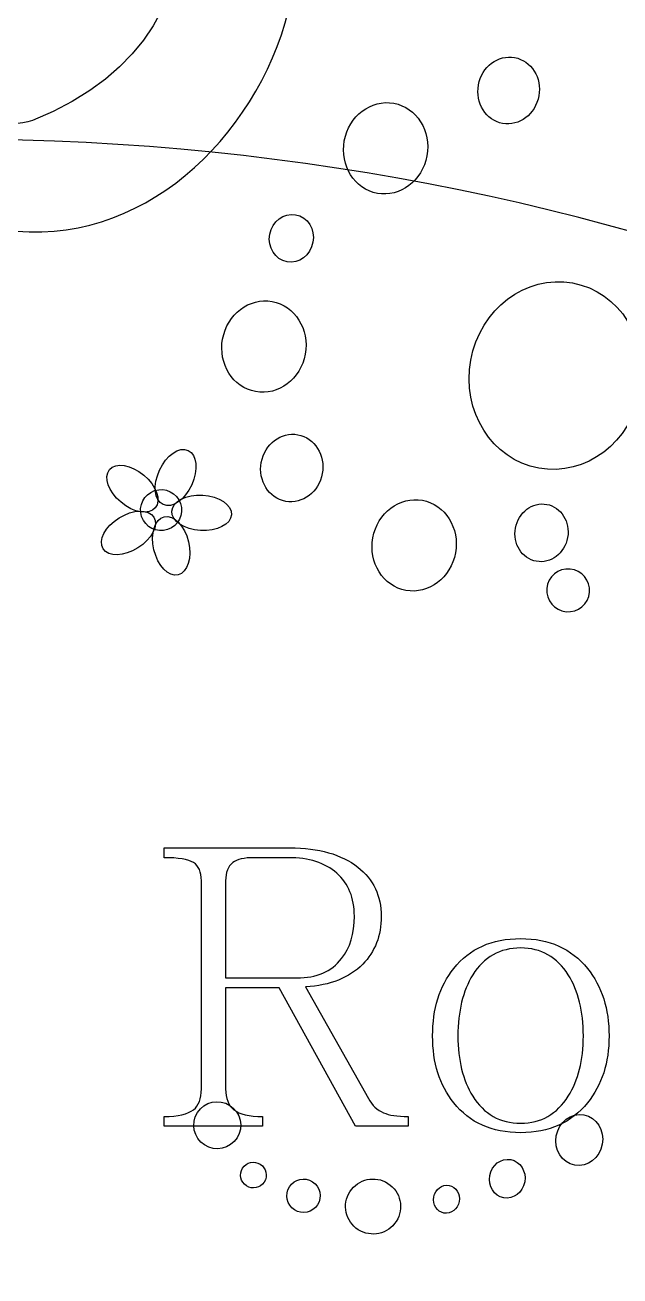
# Model space of a CAD drawing. Header units: millimetres. Extents: x -96 to 58, y -5 to 152.
# Drawn here: x -17.49 to -4.22, y 103.33 to 131.24 of the extents above; entities that cross this region are included whole.
import ezdxf

# ---------------------------------------------------------------- set-up
doc = ezdxf.new("R2010")
doc.units = ezdxf.units.MM
doc.header["$MEASUREMENT"] = 0
doc.layers.add('Capa 1', color=7, linetype='Continuous')

msp = doc.modelspace()

# ---------------------------------------------------------------- linework, layer by layer
at = {"layer": 'Capa 1'}
for points, knots in [([(-19.319, 131.2767), (-20.9753, 130.2191), (-18.4006, 128.6841), (-17.3251, 129.1105), (-17.3251, 129.1105), (-7.0658, 133.178), (-22.948, 151.759), (-31.9183, 135.1427), (-31.9183, 135.1427), (-29.6164, 140.9053), (-22.9368, 144.7434), (-16.9387, 141.5833), (-16.9387, 141.5833), (-13.1357, 139.5807), (-10.5182, 135.5953), (-11.6881, 131.2831), (-11.6881, 131.2831), (-12.5421, 128.4589), (-15.1612, 126.1078), (-18.2573, 126.7159), (-18.2573, 126.7159), (-19.7211, 127.0518), (-21.1487, 128.2035), (-21.0523, 129.8352), (-21.0523, 129.8352), (-20.9669, 130.7028), (-20.2123, 131.3346), (-19.319, 131.2767)], [0, 0, 0, 0, 0.125, 0.125, 0.125, 0.125, 0.25, 0.25, 0.25, 0.25, 0.375, 0.375, 0.375, 0.375, 0.5, 0.5, 0.5, 0.5, 0.625, 0.625, 0.625, 0.625, 0.75, 0.75, 0.75, 0.75, 1, 1, 1, 1]), ([(-7.3787, 129.9002), (-7.4533, 129.4948), (-7.212, 129.1105), (-6.8405, 129.0424), (-6.8405, 129.0424), (-6.469, 128.9749), (-6.1073, 129.2485), (-6.0335, 129.6541), (-6.0335, 129.6541), (-5.9593, 130.0599), (-6.2003, 130.4435), (-6.5718, 130.5117), (-6.5718, 130.5117), (-6.9433, 130.5796), (-7.3048, 130.3057), (-7.3787, 129.9002)], [0, 0, 0, 0, 0.2, 0.2, 0.2, 0.2, 0.4, 0.4, 0.4, 0.4, 0.6, 0.6, 0.6, 0.6, 1, 1, 1, 1]), ([(-10.3716, 128.6562), (-10.4732, 128.1009), (-10.1433, 127.5751), (-9.635, 127.4822), (-9.635, 127.4822), (-9.1261, 127.3893), (-8.6316, 127.7639), (-8.5303, 128.3191), (-8.5303, 128.3191), (-8.4286, 128.8744), (-8.7586, 129.3998), (-9.2669, 129.4926), (-9.2669, 129.4926), (-9.7757, 129.586), (-10.27, 129.2112), (-10.3716, 128.6562)], [0, 0, 0, 0, 0.2, 0.2, 0.2, 0.2, 0.4, 0.4, 0.4, 0.4, 0.6, 0.6, 0.6, 0.6, 1, 1, 1, 1]), ([(-12.035, 126.568), (-12.0882, 126.2773), (-11.9154, 126.0018), (-11.6493, 125.9532), (-11.6493, 125.9532), (-11.383, 125.9048), (-11.124, 126.1007), (-11.0708, 126.3915), (-11.0708, 126.3915), (-11.0178, 126.6821), (-11.1907, 126.9573), (-11.4569, 127.006), (-11.4569, 127.006), (-11.7233, 127.055), (-11.982, 126.8585), (-12.035, 126.568)], [0, 0, 0, 0, 0.2, 0.2, 0.2, 0.2, 0.4, 0.4, 0.4, 0.4, 0.6, 0.6, 0.6, 0.6, 1, 1, 1, 1]), ([(-7.5494, 123.7631), (-7.758, 122.6223), (-7.0801, 121.542), (-6.0352, 121.3508), (-6.0352, 121.3508), (-4.99, 121.1598), (-3.9731, 121.9298), (-3.7645, 123.0708), (-3.7645, 123.0708), (-3.5558, 124.212), (-4.2344, 125.2921), (-5.279, 125.4833), (-5.279, 125.4833), (-6.3242, 125.6744), (-7.3411, 124.9039), (-7.5494, 123.7631)], [0, 0, 0, 0, 0.2, 0.2, 0.2, 0.2, 0.4, 0.4, 0.4, 0.4, 0.6, 0.6, 0.6, 0.6, 1, 1, 1, 1]), ([(-13.0862, 124.2326), (-13.1878, 123.6774), (-12.8576, 123.1519), (-12.3495, 123.0588), (-12.3495, 123.0588), (-11.841, 122.966), (-11.3462, 123.3407), (-11.2445, 123.8959), (-11.2445, 123.8959), (-11.1432, 124.4511), (-11.4729, 124.9764), (-11.9818, 125.0694), (-11.9818, 125.0694), (-12.4898, 125.1625), (-12.9849, 124.7876), (-13.0862, 124.2326)], [0, 0, 0, 0, 0.2, 0.2, 0.2, 0.2, 0.4, 0.4, 0.4, 0.4, 0.6, 0.6, 0.6, 0.6, 1, 1, 1, 1]), ([(-12.2242, 121.4791), (-12.2994, 121.0685), (-12.0556, 120.6799), (-11.6796, 120.611), (-11.6796, 120.611), (-11.3035, 120.5424), (-10.9378, 120.8196), (-10.8627, 121.2297), (-10.8627, 121.2297), (-10.7878, 121.6402), (-11.0316, 122.0288), (-11.4077, 122.0978), (-11.4077, 122.0978), (-11.7834, 122.1667), (-12.1495, 121.8891), (-12.2242, 121.4791)], [0, 0, 0, 0, 0.2, 0.2, 0.2, 0.2, 0.4, 0.4, 0.4, 0.4, 0.6, 0.6, 0.6, 0.6, 1, 1, 1, 1]), ([(-13.8578, 121.7487), (-14.0561, 121.8394), (-14.3412, 121.6418), (-14.4943, 121.3078), (-14.4943, 121.3078), (-14.6468, 120.9735), (-14.6102, 120.6287), (-14.4116, 120.538), (-14.4116, 120.538), (-14.2132, 120.4472), (-13.9282, 120.6445), (-13.7751, 120.979), (-13.7751, 120.979), (-13.6223, 121.3132), (-13.6592, 121.6579), (-13.8578, 121.7487)], [0, 0, 0, 0, 0.2, 0.2, 0.2, 0.2, 0.4, 0.4, 0.4, 0.4, 0.6, 0.6, 0.6, 0.6, 1, 1, 1, 1]), ([(-15.6099, 121.3199), (-15.7495, 121.1522), (-15.6345, 120.8254), (-15.352, 120.5898), (-15.352, 120.5898), (-15.0701, 120.3541), (-14.7279, 120.2987), (-14.5876, 120.4665), (-14.5876, 120.4665), (-14.448, 120.6339), (-14.5633, 120.9607), (-14.8455, 121.1965), (-14.8455, 121.1965), (-15.1277, 121.4322), (-15.4697, 121.4873), (-15.6099, 121.3199)], [0, 0, 0, 0, 0.2, 0.2, 0.2, 0.2, 0.4, 0.4, 0.4, 0.4, 0.6, 0.6, 0.6, 0.6, 1, 1, 1, 1]), ([(-14.313, 119.9821), (-14.0736, 120.0622), (-13.9443, 120.3213), (-14.0247, 120.5609), (-14.0247, 120.5609), (-14.1045, 120.8006), (-14.3635, 120.9301), (-14.6031, 120.85), (-14.6031, 120.85), (-14.8428, 120.7699), (-14.9723, 120.5105), (-14.8924, 120.2707), (-14.8924, 120.2707), (-14.8122, 120.0313), (-14.5529, 119.9018), (-14.313, 119.9821)], [0, 0, 0, 0, 0.2, 0.2, 0.2, 0.2, 0.4, 0.4, 0.4, 0.4, 0.6, 0.6, 0.6, 0.6, 1, 1, 1, 1]), ([(-12.8896, 120.3138), (-12.8767, 120.5315), (-13.1641, 120.726), (-13.531, 120.7475), (-13.531, 120.7475), (-13.8979, 120.7693), (-14.2058, 120.6102), (-14.2187, 120.3923), (-14.2187, 120.3923), (-14.2316, 120.1743), (-13.9443, 119.9799), (-13.5776, 119.9585), (-13.5776, 119.9585), (-13.2107, 119.9368), (-12.9025, 120.0958), (-12.8896, 120.3138)], [0, 0, 0, 0, 0.2, 0.2, 0.2, 0.2, 0.4, 0.4, 0.4, 0.4, 0.6, 0.6, 0.6, 0.6, 1, 1, 1, 1]), ([(-9.7343, 119.7971), (-9.8361, 119.2423), (-9.5059, 118.7163), (-8.9973, 118.6234), (-8.9973, 118.6234), (-8.489, 118.5305), (-7.9945, 118.9053), (-7.8929, 119.4605), (-7.8929, 119.4605), (-7.7915, 120.0156), (-8.1215, 120.5409), (-8.6299, 120.6342), (-8.6299, 120.6342), (-9.1381, 120.727), (-9.633, 120.352), (-9.7343, 119.7971)], [0, 0, 0, 0, 0.2, 0.2, 0.2, 0.2, 0.4, 0.4, 0.4, 0.4, 0.6, 0.6, 0.6, 0.6, 1, 1, 1, 1]), ([(-6.5543, 120.015), (-6.6184, 119.6642), (-6.4098, 119.3319), (-6.0884, 119.273), (-6.0884, 119.273), (-5.7672, 119.2145), (-5.4545, 119.4513), (-5.3906, 119.8022), (-5.3906, 119.8022), (-5.3259, 120.1529), (-5.5349, 120.4851), (-5.856, 120.5437), (-5.856, 120.5437), (-6.1777, 120.603), (-6.4899, 120.3657), (-6.5543, 120.015)], [0, 0, 0, 0, 0.2, 0.2, 0.2, 0.2, 0.4, 0.4, 0.4, 0.4, 0.6, 0.6, 0.6, 0.6, 1, 1, 1, 1]), ([(-15.7513, 119.5536), (-15.6353, 119.3687), (-15.2888, 119.3763), (-14.9774, 119.5712), (-14.9774, 119.5712), (-14.6655, 119.7664), (-14.5063, 120.0744), (-14.622, 120.2593), (-14.622, 120.2593), (-14.7378, 120.4446), (-15.0845, 120.4364), (-15.3961, 120.2418), (-15.3961, 120.2418), (-15.7077, 120.0469), (-15.8669, 119.7389), (-15.7513, 119.5536)], [0, 0, 0, 0, 0.2, 0.2, 0.2, 0.2, 0.4, 0.4, 0.4, 0.4, 0.6, 0.6, 0.6, 0.6, 1, 1, 1, 1]), ([(-14.0798, 118.972), (-13.8675, 119.0224), (-13.7639, 119.3534), (-13.8487, 119.7112), (-13.8487, 119.7112), (-13.9334, 120.0688), (-14.1747, 120.3179), (-14.387, 120.2676), (-14.387, 120.2676), (-14.599, 120.2172), (-14.703, 119.8863), (-14.6179, 119.5289), (-14.6179, 119.5289), (-14.5332, 119.1712), (-14.292, 118.9216), (-14.0798, 118.972)], [0, 0, 0, 0, 0.2, 0.2, 0.2, 0.2, 0.4, 0.4, 0.4, 0.4, 0.6, 0.6, 0.6, 0.6, 1, 1, 1, 1]), ([(-5.854, 118.6682), (-5.8302, 118.9307), (-5.5976, 119.1245), (-5.3348, 119.1007), (-5.3348, 119.1007), (-5.0721, 119.0772), (-4.8784, 118.8446), (-4.9021, 118.5816), (-4.9021, 118.5816), (-4.9261, 118.319), (-5.1583, 118.1251), (-5.4216, 118.1488), (-5.4216, 118.1488), (-5.6842, 118.1727), (-5.8781, 118.4053), (-5.854, 118.6682)], [0, 0, 0, 0, 0.2, 0.2, 0.2, 0.2, 0.4, 0.4, 0.4, 0.4, 0.6, 0.6, 0.6, 0.6, 1, 1, 1, 1]), ([(-12.9234, 107.1338), (-13.1669, 107.29), (-13.4912, 107.2189), (-13.6472, 106.9756), (-13.6472, 106.9756), (-13.8034, 106.732), (-13.7324, 106.4078), (-13.4886, 106.2516), (-13.4886, 106.2516), (-13.2453, 106.0956), (-12.9211, 106.1666), (-12.7648, 106.4101), (-12.7648, 106.4101), (-12.6085, 106.6534), (-12.6798, 106.978), (-12.9234, 107.1338)], [0, 0, 0, 0, 0.2, 0.2, 0.2, 0.2, 0.4, 0.4, 0.4, 0.4, 0.6, 0.6, 0.6, 0.6, 1, 1, 1, 1]), ([(-5.6427, 106.4578), (-5.6992, 106.1484), (-5.5152, 105.8555), (-5.2324, 105.804), (-5.2324, 105.804), (-4.9491, 105.7521), (-4.6735, 105.9608), (-4.6171, 106.2699), (-4.6171, 106.2699), (-4.5603, 106.5794), (-4.7444, 106.8715), (-5.0274, 106.9236), (-5.0274, 106.9236), (-5.3102, 106.9755), (-5.5862, 106.7667), (-5.6427, 106.4578)], [0, 0, 0, 0, 0.2, 0.2, 0.2, 0.2, 0.4, 0.4, 0.4, 0.4, 0.6, 0.6, 0.6, 0.6, 1, 1, 1, 1]), ([(-12.2459, 105.8224), (-12.3791, 105.9081), (-12.5567, 105.8689), (-12.6418, 105.7355), (-12.6418, 105.7355), (-12.7274, 105.6023), (-12.689, 105.4251), (-12.5554, 105.3395), (-12.5554, 105.3395), (-12.4219, 105.254), (-12.2445, 105.2925), (-12.1592, 105.4259), (-12.1592, 105.4259), (-12.0736, 105.5594), (-12.1126, 105.7368), (-12.2459, 105.8224)], [0, 0, 0, 0, 0.2, 0.2, 0.2, 0.2, 0.4, 0.4, 0.4, 0.4, 0.6, 0.6, 0.6, 0.6, 1, 1, 1, 1]), ([(-7.1276, 105.5711), (-7.1702, 105.3362), (-7.0309, 105.1134), (-6.8156, 105.0742), (-6.8156, 105.0742), (-6.6003, 105.035), (-6.3909, 105.1935), (-6.348, 105.4285), (-6.348, 105.4285), (-6.305, 105.6634), (-6.4447, 105.8859), (-6.66, 105.9253), (-6.66, 105.9253), (-6.8752, 105.9646), (-7.0844, 105.806), (-7.1276, 105.5711)], [0, 0, 0, 0, 0.2, 0.2, 0.2, 0.2, 0.4, 0.4, 0.4, 0.4, 0.6, 0.6, 0.6, 0.6, 1, 1, 1, 1]), ([(-11.0814, 105.433), (-11.2546, 105.5439), (-11.485, 105.4931), (-11.596, 105.32), (-11.596, 105.32), (-11.707, 105.1471), (-11.6566, 104.9162), (-11.4833, 104.8052), (-11.4833, 104.8052), (-11.3101, 104.6944), (-11.0794, 104.7451), (-10.9689, 104.9179), (-10.9689, 104.9179), (-10.8575, 105.0915), (-10.9082, 105.3217), (-11.0814, 105.433)], [0, 0, 0, 0, 0.2, 0.2, 0.2, 0.2, 0.4, 0.4, 0.4, 0.4, 0.6, 0.6, 0.6, 0.6, 1, 1, 1, 1]), ([(-9.398, 105.3955), (-9.6836, 105.5789), (-10.0634, 105.4955), (-10.246, 105.2101), (-10.246, 105.2101), (-10.4289, 104.9248), (-10.3459, 104.545), (-10.0602, 104.3621), (-10.0602, 104.3621), (-9.7751, 104.1795), (-9.3954, 104.2622), (-9.2125, 104.5476), (-9.2125, 104.5476), (-9.0293, 104.8329), (-9.1127, 105.2127), (-9.398, 105.3955)], [0, 0, 0, 0, 0.2, 0.2, 0.2, 0.2, 0.4, 0.4, 0.4, 0.4, 0.6, 0.6, 0.6, 0.6, 1, 1, 1, 1]), ([(-8.3739, 105.0941), (-8.4054, 104.9234), (-8.3038, 104.7619), (-8.1479, 104.7336), (-8.1479, 104.7336), (-7.9918, 104.7053), (-7.8402, 104.82), (-7.8093, 104.9906), (-7.8093, 104.9906), (-7.7778, 105.1608), (-7.8795, 105.322), (-8.0354, 105.3504), (-8.0354, 105.3504), (-8.1914, 105.379), (-8.3428, 105.264), (-8.3739, 105.0941)], [0, 0, 0, 0, 0.2, 0.2, 0.2, 0.2, 0.4, 0.4, 0.4, 0.4, 0.6, 0.6, 0.6, 0.6, 1, 1, 1, 1])]:
    msp.add_open_spline(points, degree=3, knots=knots, dxfattribs=at)
at = {"layer": 'Capa 1', "color": 250, "lineweight": 9}
msp.add_open_spline([(-95.1806, 149.5), (-95.1806, 149.5), (57.2195, 149.5), (57.2195, 149.5), (57.2195, 149.5), (57.2195, 149.5), (57.2195, -2.9001), (57.2195, -2.9001), (57.2195, -2.9001), (57.2195, -2.9001), (-95.1806, -2.9001), (-95.1806, -2.9001), (-95.1806, -2.9001), (-95.1806, -2.9001), (-95.1806, 149.5), (-95.1806, 149.5)], degree=3, knots=[0, 0, 0, 0, 0.2, 0.2, 0.2, 0.2, 0.4, 0.4, 0.4, 0.4, 0.6, 0.6, 0.6, 0.6, 1, 1, 1, 1], dxfattribs=at)
at = {"layer": 'Capa 1', "color": 7}
msp.add_open_spline([(-18.9806, 128.6859), (11.6082, 128.6859), (36.4054, 103.8887), (36.4054, 73.2999), (36.4054, 73.2999), (36.4054, 42.7112), (11.6082, 17.9139), (-18.9806, 17.9139), (-18.9806, 17.9139), (-49.5694, 17.9139), (-74.3666, 42.7111), (-74.3666, 73.2999), (-74.3666, 73.2999), (-74.3666, 103.8888), (-49.5694, 128.6859), (-18.9806, 128.6859)], degree=3, knots=[0, 0, 0, 0, 0.2, 0.2, 0.2, 0.2, 0.4, 0.4, 0.4, 0.4, 0.6, 0.6, 0.6, 0.6, 1, 1, 1, 1], dxfattribs=at)
at = {"layer": 'Capa 1', "color": 250}
for points, knots in [([(-14.3932, 106.6689), (-14.3932, 106.6689), (-12.1944, 106.6689), (-12.1944, 106.6689), (-12.1944, 106.6689), (-12.1944, 106.6689), (-12.1944, 106.8874), (-12.1944, 106.8874), (-12.1944, 106.8874), (-12.4979, 106.8874), (-12.7107, 106.9376), (-12.8344, 107.0383), (-12.8344, 107.0383), (-12.958, 107.1346), (-13.0199, 107.2885), (-13.0199, 107.5028), (-13.0199, 107.5028), (-13.0199, 107.5028), (-13.0199, 109.7607), (-13.0199, 109.7607), (-13.0199, 109.7607), (-13.0199, 109.7607), (-11.8234, 109.7607), (-11.8234, 109.7607), (-11.8234, 109.7607), (-11.8234, 109.7607), (-10.1207, 106.6689), (-10.1207, 106.6689), (-10.1207, 106.6689), (-10.1207, 106.6689), (-8.9501, 106.6689), (-8.9501, 106.6689), (-8.9501, 106.6689), (-8.9501, 106.6689), (-8.9501, 106.8874), (-8.9501, 106.8874), (-8.9501, 106.8874), (-9.1917, 106.8874), (-9.3743, 106.916), (-9.498, 106.9721), (-9.498, 106.9721), (-9.6375, 107.0283), (-9.7511, 107.1346), (-9.8345, 107.2914), (-9.8345, 107.2914), (-9.8345, 107.2914), (-11.2338, 109.778), (-11.2338, 109.778), (-11.2338, 109.778), (-10.683, 109.8123), (-10.2588, 109.9806), (-9.9611, 110.284), (-9.9611, 110.284), (-9.6864, 110.5644), (-9.5483, 110.9211), (-9.5483, 111.3539), (-9.5483, 111.3539), (-9.5483, 111.81), (-9.7224, 112.1751), (-10.0704, 112.4498), (-10.0704, 112.4498), (-10.4356, 112.7359), (-10.9418, 112.8798), (-11.5875, 112.8798), (-11.5875, 112.8798), (-11.5875, 112.8798), (-14.3932, 112.88), (-14.3932, 112.88), (-14.3932, 112.88), (-14.3932, 112.88), (-14.3932, 112.6613), (-14.3932, 112.6613), (-14.3932, 112.6613), (-14.0726, 112.6613), (-13.854, 112.6252), (-13.736, 112.5519), (-13.736, 112.5519), (-13.6181, 112.4785), (-13.5592, 112.3433), (-13.5592, 112.1463), (-13.5592, 112.1463), (-13.5592, 112.1463), (-13.5592, 107.5029), (-13.5592, 107.5029), (-13.5592, 107.5029), (-13.5592, 107.2829), (-13.6181, 107.1289), (-13.736, 107.0397), (-13.736, 107.0397), (-13.8597, 106.9378), (-14.0783, 106.8873), (-14.3932, 106.8873), (-14.3932, 106.8873), (-14.3932, 106.8873), (-14.3932, 106.6689), (-14.3932, 106.6689)], [0, 0, 0, 0, 0.04, 0.04, 0.04, 0.04, 0.08, 0.08, 0.08, 0.08, 0.12, 0.12, 0.12, 0.12, 0.16, 0.16, 0.16, 0.16, 0.2, 0.2, 0.2, 0.2, 0.24, 0.24, 0.24, 0.24, 0.28, 0.28, 0.28, 0.28, 0.32, 0.32, 0.32, 0.32, 0.36, 0.36, 0.36, 0.36, 0.4, 0.4, 0.4, 0.4, 0.44, 0.44, 0.44, 0.44, 0.48, 0.48, 0.48, 0.48, 0.52, 0.52, 0.52, 0.52, 0.56, 0.56, 0.56, 0.56, 0.6, 0.6, 0.6, 0.6, 0.64, 0.64, 0.64, 0.64, 0.68, 0.68, 0.68, 0.68, 0.72, 0.72, 0.72, 0.72, 0.76, 0.76, 0.76, 0.76, 0.8, 0.8, 0.8, 0.8, 0.84, 0.84, 0.84, 0.84, 0.88, 0.88, 0.88, 0.88, 0.92, 0.92, 0.92, 0.92, 1, 1, 1, 1]), ([(-13.0199, 109.9792), (-13.0199, 109.9792), (-13.0199, 112.1464), (-13.0199, 112.1464), (-13.0199, 112.1464), (-13.0199, 112.3319), (-12.9667, 112.467), (-12.8602, 112.5519), (-12.8602, 112.5519), (-12.7639, 112.6254), (-12.6071, 112.6612), (-12.3886, 112.6612), (-12.3886, 112.6612), (-12.3886, 112.6612), (-11.6206, 112.6613), (-11.6206, 112.6613), (-11.6206, 112.6613), (-11.1604, 112.6613), (-10.8009, 112.5461), (-10.5421, 112.316), (-10.5421, 112.316), (-10.2789, 112.0846), (-10.1466, 111.7638), (-10.1466, 111.3539), (-10.1466, 111.3539), (-10.1466, 110.9659), (-10.2415, 110.6507), (-10.4328, 110.4091), (-10.4328, 110.4091), (-10.6571, 110.1229), (-10.9893, 109.9791), (-11.4279, 109.9791), (-11.4279, 109.9791), (-11.4279, 109.9791), (-13.0199, 109.9792), (-13.0199, 109.9792)], [0, 0, 0, 0, 0.1, 0.1, 0.1, 0.1, 0.2, 0.2, 0.2, 0.2, 0.3, 0.3, 0.3, 0.3, 0.4, 0.4, 0.4, 0.4, 0.5, 0.5, 0.5, 0.5, 0.6, 0.6, 0.6, 0.6, 0.7, 0.7, 0.7, 0.7, 0.8, 0.8, 0.8, 0.8, 1, 1, 1, 1]), ([(-6.4378, 110.8565), (-7.0792, 110.8565), (-7.5767, 110.6349), (-7.9305, 110.1905), (-7.9305, 110.1905), (-8.2455, 109.7923), (-8.4022, 109.2889), (-8.4022, 108.6834), (-8.4022, 108.6834), (-8.4022, 108.0881), (-8.2455, 107.5905), (-7.9305, 107.1921), (-7.9305, 107.1921), (-7.5767, 106.7479), (-7.0792, 106.5263), (-6.4378, 106.5263), (-6.4378, 106.5263), (-5.8036, 106.5264), (-5.306, 106.7478), (-4.9465, 107.1921), (-4.9465, 107.1921), (-4.6258, 107.5906), (-4.4662, 108.0881), (-4.4662, 108.6834), (-4.4662, 108.6834), (-4.4662, 109.2891), (-4.6258, 109.7922), (-4.9465, 110.1905), (-4.9465, 110.1905), (-5.306, 110.6351), (-5.8036, 110.8564), (-6.4378, 110.8565)], [0, 0, 0, 0, 0.1111111, 0.1111111, 0.1111111, 0.1111111, 0.2222222, 0.2222222, 0.2222222, 0.2222222, 0.3333333, 0.3333333, 0.3333333, 0.3333333, 0.4444444, 0.4444444, 0.4444444, 0.4444444, 0.5555556, 0.5555556, 0.5555556, 0.5555556, 0.6666667, 0.6666667, 0.6666667, 0.6666667, 0.7777778, 0.7777778, 0.7777778, 0.7777778, 1, 1, 1, 1]), ([(-6.4378, 110.6466), (-5.9818, 110.6466), (-5.6281, 110.4465), (-5.375, 110.0482), (-5.375, 110.0482), (-5.1507, 109.6887), (-5.0385, 109.2328), (-5.0385, 108.6834), (-5.0385, 108.6834), (-5.0385, 108.1443), (-5.1507, 107.6969), (-5.375, 107.3431), (-5.375, 107.3431), (-5.6281, 106.9392), (-5.9819, 106.7363), (-6.4378, 106.7363), (-6.4378, 106.7363), (-6.898, 106.7364), (-7.2561, 106.939), (-7.5077, 107.3431), (-7.5077, 107.3431), (-7.7277, 107.697), (-7.837, 108.1441), (-7.837, 108.6834), (-7.837, 108.6834), (-7.837, 109.2329), (-7.7277, 109.6886), (-7.5077, 110.0482), (-7.5077, 110.0482), (-7.2561, 110.4465), (-6.898, 110.6464), (-6.4378, 110.6466)], [0, 0, 0, 0, 0.1111111, 0.1111111, 0.1111111, 0.1111111, 0.2222222, 0.2222222, 0.2222222, 0.2222222, 0.3333333, 0.3333333, 0.3333333, 0.3333333, 0.4444444, 0.4444444, 0.4444444, 0.4444444, 0.5555556, 0.5555556, 0.5555556, 0.5555556, 0.6666667, 0.6666667, 0.6666667, 0.6666667, 0.7777778, 0.7777778, 0.7777778, 0.7777778, 1, 1, 1, 1])]:
    msp.add_open_spline(points, degree=3, knots=knots, dxfattribs=at)

doc.saveas('drawing.dxf')
